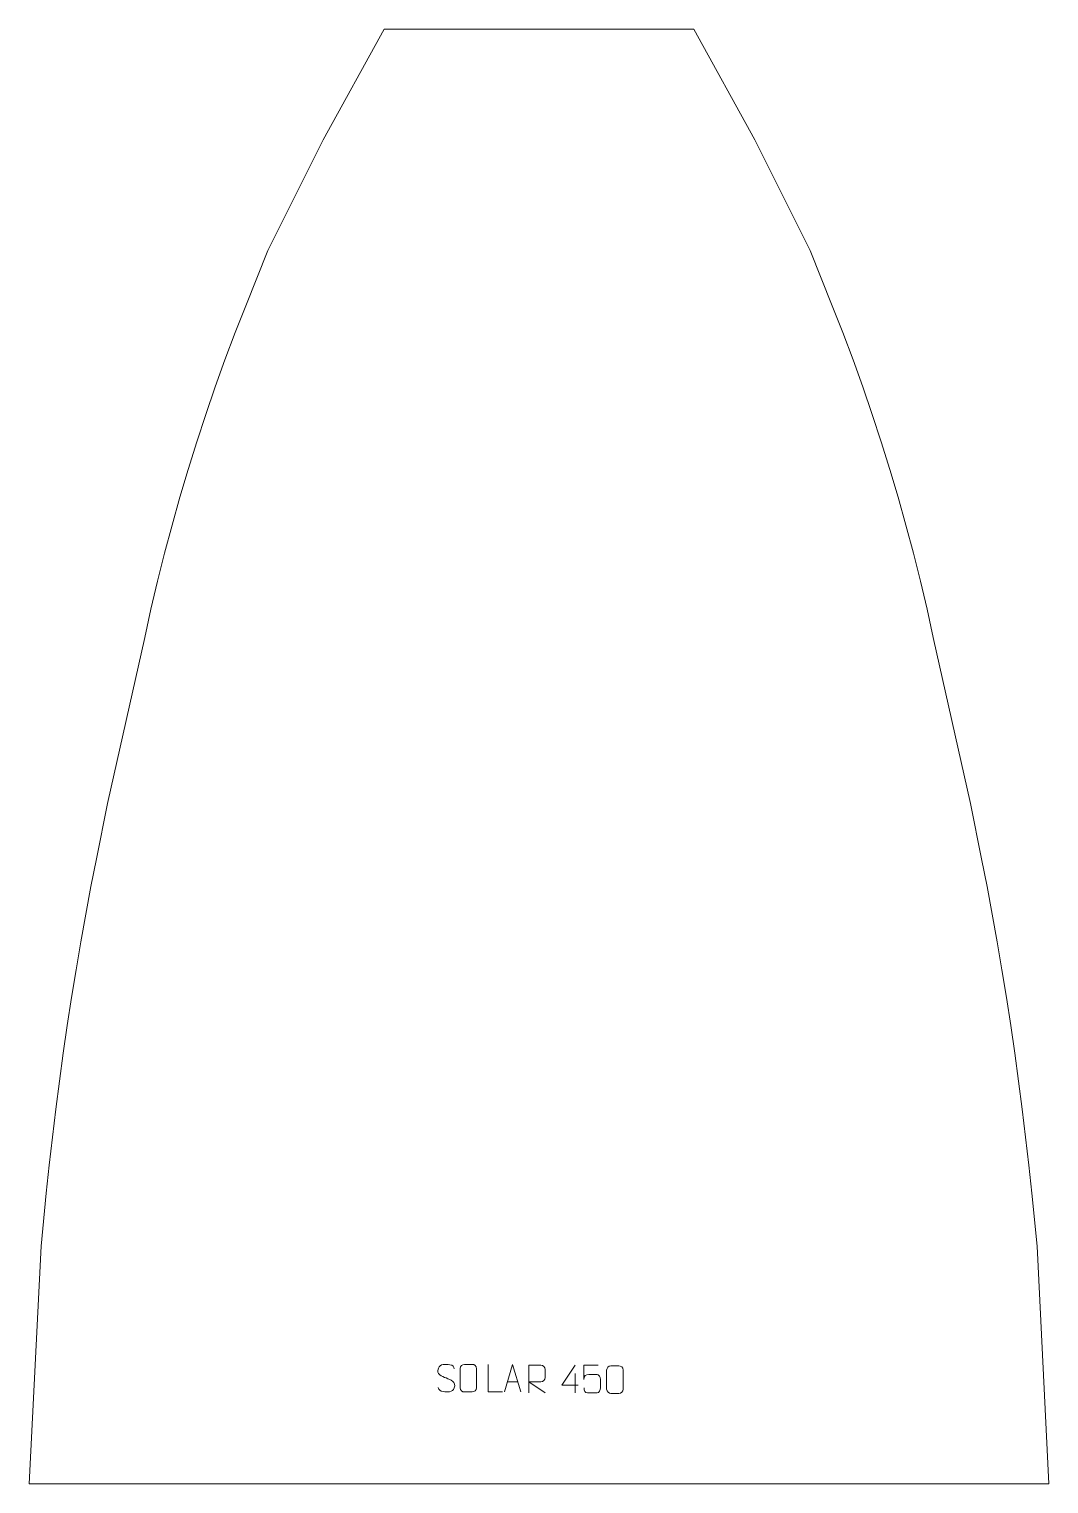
# Model space of a CAD drawing. Header units: millimetres. Extents: x -455 to 466, y 521 to 1836.
import ezdxf

# ---------------------------------------------------------------- set-up
doc = ezdxf.new("R2010")
doc.units = ezdxf.units.MM
doc.header["$MEASUREMENT"] = 0
doc.layers.add('layer 1', color=7, linetype='Continuous')

msp = doc.modelspace()

# ---------------------------------------------------------------- linework, layer by layer
at = {"layer": 'layer 1', "color": 242, "lineweight": 9}
msp.add_open_spline([(-134.4716, 1835.7292), (-134.4716, 1835.7292), (145.5262, 1835.7292), (145.5262, 1835.7292), (145.5262, 1835.7292), (145.5262, 1835.7292), (200.5266, 1735.7295), (200.5266, 1735.7295), (200.5266, 1735.7295), (200.5266, 1735.7295), (250.5273, 1635.7306), (250.5273, 1635.7306), (250.5273, 1635.7306), (250.5273, 1635.7306), (270.5279, 1585.7291), (270.5279, 1585.7291), (270.5279, 1585.7291), (270.5279, 1585.7291), (280.0705, 1561.3704), (280.0705, 1561.3704), (280.0705, 1561.3704), (280.0705, 1561.3704), (289.2667, 1536.8765), (289.2667, 1536.8765), (289.2667, 1536.8765), (289.2667, 1536.8765), (298.1157, 1512.2554), (298.1157, 1512.2554), (298.1157, 1512.2554), (298.1157, 1512.2554), (306.6142, 1487.5135), (306.6142, 1487.5135), (306.6142, 1487.5135), (306.6142, 1487.5135), (314.7567, 1462.65), (314.7567, 1462.65), (314.7567, 1462.65), (314.7567, 1462.65), (322.5472, 1437.6761), (322.5472, 1437.6761), (322.5472, 1437.6761), (322.5472, 1437.6761), (329.9848, 1412.5925), (329.9848, 1412.5925), (329.9848, 1412.5925), (329.9848, 1412.5925), (337.0631, 1387.4042), (337.0631, 1387.4042), (337.0631, 1387.4042), (337.0631, 1387.4042), (343.7807, 1362.1198), (343.7807, 1362.1198), (343.7807, 1362.1198), (343.7807, 1362.1198), (350.143, 1336.7426), (350.143, 1336.7426), (350.143, 1336.7426), (350.143, 1336.7426), (356.1412, 1311.2775), (356.1412, 1311.2775), (356.1412, 1311.2775), (356.1412, 1311.2775), (361.7778, 1285.7307), (361.7778, 1285.7307), (361.7778, 1285.7307), (361.7778, 1285.7307), (395.5263, 1135.7302), (395.5263, 1135.7302), (395.5263, 1135.7302), (395.5263, 1135.7302), (405.5266, 1085.732), (405.5266, 1085.732), (405.5266, 1085.732), (405.5266, 1085.732), (410.4208, 1060.73), (410.4208, 1060.73), (410.4208, 1060.73), (410.4208, 1060.73), (415.1117, 1035.6913), (415.1117, 1035.6913), (415.1117, 1035.6913), (415.1117, 1035.6913), (419.597, 1010.6158), (419.597, 1010.6158), (419.597, 1010.6158), (419.597, 1010.6158), (423.8814, 985.501), (423.8814, 985.501), (423.8814, 985.501), (423.8814, 985.501), (427.9571, 960.3551), (427.9571, 960.3551), (427.9571, 960.3551), (427.9571, 960.3551), (431.8295, 935.1779), (431.8295, 935.1779), (431.8295, 935.1779), (431.8295, 935.1779), (435.4963, 909.9671), (435.4963, 909.9671), (435.4963, 909.9671), (435.4963, 909.9671), (438.9599, 884.7308), (438.9599, 884.7308), (438.9599, 884.7308), (438.9599, 884.7308), (442.2138, 859.464), (442.2138, 859.464), (442.2138, 859.464), (442.2138, 859.464), (445.2654, 834.174), (445.2654, 834.174), (445.2654, 834.174), (445.2654, 834.174), (448.1105, 808.8585), (448.1105, 808.8585), (448.1105, 808.8585), (448.1105, 808.8585), (450.7492, 783.5205), (450.7492, 783.5205), (450.7492, 783.5205), (450.7492, 783.5205), (455.5281, 735.7297), (455.5281, 735.7297), (455.5281, 735.7297), (455.5281, 735.7297), (466.2757, 520.7318), (466.2757, 520.7318), (466.2757, 520.7318), (466.2757, 520.7318), (-455.2211, 520.7318), (-455.2211, 520.7318), (-455.2211, 520.7318), (-455.2211, 520.7318), (-444.4727, 735.7297), (-444.4727, 735.7297), (-444.4727, 735.7297), (-444.4727, 735.7297), (-439.6914, 783.5205), (-439.6914, 783.5205), (-439.6914, 783.5205), (-439.6914, 783.5205), (-437.0551, 808.8585), (-437.0551, 808.8585), (-437.0551, 808.8585), (-437.0551, 808.8585), (-434.21, 834.174), (-434.21, 834.174), (-434.21, 834.174), (-434.21, 834.174), (-431.1592, 859.464), (-431.1592, 859.464), (-431.1592, 859.464), (-431.1592, 859.464), (-427.9045, 884.7308), (-427.9045, 884.7308), (-427.9045, 884.7308), (-427.9045, 884.7308), (-424.4409, 909.9671), (-424.4409, 909.9671), (-424.4409, 909.9671), (-424.4409, 909.9671), (-420.7749, 935.1779), (-420.7749, 935.1779), (-420.7749, 935.1779), (-420.7749, 935.1779), (-416.9025, 960.3551), (-416.9025, 960.3551), (-416.9025, 960.3551), (-416.9025, 960.3551), (-412.8236, 985.501), (-412.8236, 985.501), (-412.8236, 985.501), (-412.8236, 985.501), (-408.5416, 1010.6158), (-408.5416, 1010.6158), (-408.5416, 1010.6158), (-408.5416, 1010.6158), (-404.0571, 1035.6913), (-404.0571, 1035.6913), (-404.0571, 1035.6913), (-404.0571, 1035.6913), (-399.3662, 1060.73), (-399.3662, 1060.73), (-399.3662, 1060.73), (-399.3662, 1060.73), (-394.472, 1085.732), (-394.472, 1085.732), (-394.472, 1085.732), (-394.472, 1085.732), (-384.4717, 1135.7302), (-384.4717, 1135.7302), (-384.4717, 1135.7302), (-384.4717, 1135.7302), (-350.7192, 1285.7307), (-350.7192, 1285.7307), (-350.7192, 1285.7307), (-350.7192, 1285.7307), (-345.0858, 1311.2775), (-345.0858, 1311.2775), (-345.0858, 1311.2775), (-345.0858, 1311.2775), (-339.0852, 1336.7426), (-339.0852, 1336.7426), (-339.0852, 1336.7426), (-339.0852, 1336.7426), (-332.7261, 1362.1198), (-332.7261, 1362.1198), (-332.7261, 1362.1198), (-332.7261, 1362.1198), (-326.0053, 1387.4042), (-326.0053, 1387.4042), (-326.0053, 1387.4042), (-326.0053, 1387.4042), (-318.9294, 1412.5925), (-318.9294, 1412.5925), (-318.9294, 1412.5925), (-318.9294, 1412.5925), (-311.4918, 1437.6761), (-311.4918, 1437.6761), (-311.4918, 1437.6761), (-311.4918, 1437.6761), (-303.7021, 1462.65), (-303.7021, 1462.65), (-303.7021, 1462.65), (-303.7021, 1462.65), (-295.5588, 1487.5135), (-295.5588, 1487.5135), (-295.5588, 1487.5135), (-295.5588, 1487.5135), (-287.0603, 1512.2554), (-287.0603, 1512.2554), (-287.0603, 1512.2554), (-287.0603, 1512.2554), (-278.2113, 1536.8765), (-278.2113, 1536.8765), (-278.2113, 1536.8765), (-278.2113, 1536.8765), (-269.0159, 1561.3704), (-269.0159, 1561.3704), (-269.0159, 1561.3704), (-269.0159, 1561.3704), (-259.4725, 1585.7291), (-259.4725, 1585.7291), (-259.4725, 1585.7291), (-259.4725, 1585.7291), (-239.4727, 1635.7306), (-239.4727, 1635.7306), (-239.4727, 1635.7306), (-239.4727, 1635.7306), (-189.4712, 1735.7295), (-189.4712, 1735.7295), (-189.4712, 1735.7295), (-189.4712, 1735.7295), (-134.4716, 1835.7292), (-134.4716, 1835.7292)], degree=3, knots=[0, 0, 0, 0, 0.015384615, 0.015384615, 0.015384615, 0.015384615, 0.030769231, 0.030769231, 0.030769231, 0.030769231, 0.046153846, 0.046153846, 0.046153846, 0.046153846, 0.061538462, 0.061538462, 0.061538462, 0.061538462, 0.076923077, 0.076923077, 0.076923077, 0.076923077, 0.092307692, 0.092307692, 0.092307692, 0.092307692, 0.107692308, 0.107692308, 0.107692308, 0.107692308, 0.123076923, 0.123076923, 0.123076923, 0.123076923, 0.138461538, 0.138461538, 0.138461538, 0.138461538, 0.153846154, 0.153846154, 0.153846154, 0.153846154, 0.169230769, 0.169230769, 0.169230769, 0.169230769, 0.184615385, 0.184615385, 0.184615385, 0.184615385, 0.2, 0.2, 0.2, 0.2, 0.215384615, 0.215384615, 0.215384615, 0.215384615, 0.230769231, 0.230769231, 0.230769231, 0.230769231, 0.246153846, 0.246153846, 0.246153846, 0.246153846, 0.261538462, 0.261538462, 0.261538462, 0.261538462, 0.276923077, 0.276923077, 0.276923077, 0.276923077, 0.292307692, 0.292307692, 0.292307692, 0.292307692, 0.307692308, 0.307692308, 0.307692308, 0.307692308, 0.323076923, 0.323076923, 0.323076923, 0.323076923, 0.338461538, 0.338461538, 0.338461538, 0.338461538, 0.353846154, 0.353846154, 0.353846154, 0.353846154, 0.369230769, 0.369230769, 0.369230769, 0.369230769, 0.384615385, 0.384615385, 0.384615385, 0.384615385, 0.4, 0.4, 0.4, 0.4, 0.415384615, 0.415384615, 0.415384615, 0.415384615, 0.430769231, 0.430769231, 0.430769231, 0.430769231, 0.446153846, 0.446153846, 0.446153846, 0.446153846, 0.461538462, 0.461538462, 0.461538462, 0.461538462, 0.476923077, 0.476923077, 0.476923077, 0.476923077, 0.492307692, 0.492307692, 0.492307692, 0.492307692, 0.507692308, 0.507692308, 0.507692308, 0.507692308, 0.523076923, 0.523076923, 0.523076923, 0.523076923, 0.538461538, 0.538461538, 0.538461538, 0.538461538, 0.553846154, 0.553846154, 0.553846154, 0.553846154, 0.569230769, 0.569230769, 0.569230769, 0.569230769, 0.584615385, 0.584615385, 0.584615385, 0.584615385, 0.6, 0.6, 0.6, 0.6, 0.615384615, 0.615384615, 0.615384615, 0.615384615, 0.630769231, 0.630769231, 0.630769231, 0.630769231, 0.646153846, 0.646153846, 0.646153846, 0.646153846, 0.661538462, 0.661538462, 0.661538462, 0.661538462, 0.676923077, 0.676923077, 0.676923077, 0.676923077, 0.692307692, 0.692307692, 0.692307692, 0.692307692, 0.707692308, 0.707692308, 0.707692308, 0.707692308, 0.723076923, 0.723076923, 0.723076923, 0.723076923, 0.738461538, 0.738461538, 0.738461538, 0.738461538, 0.753846154, 0.753846154, 0.753846154, 0.753846154, 0.769230769, 0.769230769, 0.769230769, 0.769230769, 0.784615385, 0.784615385, 0.784615385, 0.784615385, 0.8, 0.8, 0.8, 0.8, 0.815384615, 0.815384615, 0.815384615, 0.815384615, 0.830769231, 0.830769231, 0.830769231, 0.830769231, 0.846153846, 0.846153846, 0.846153846, 0.846153846, 0.861538462, 0.861538462, 0.861538462, 0.861538462, 0.876923077, 0.876923077, 0.876923077, 0.876923077, 0.892307692, 0.892307692, 0.892307692, 0.892307692, 0.907692308, 0.907692308, 0.907692308, 0.907692308, 0.923076923, 0.923076923, 0.923076923, 0.923076923, 0.938461538, 0.938461538, 0.938461538, 0.938461538, 0.953846154, 0.953846154, 0.953846154, 0.953846154, 0.969230769, 0.969230769, 0.969230769, 0.969230769, 1, 1, 1, 1], dxfattribs=at)
at = {"layer": 'layer 1', "color": 250, "lineweight": 9}
for points, knots in [([(-78.265, 616.4817), (-82.5133, 617.9521), (-87.4214, 619.7479), (-85.4163, 625.2682), (-85.4163, 625.2682), (-83.9128, 629.4081), (-78.6992, 629.0196), (-75.0956, 628.4185), (-75.0956, 628.4185), (-72.235, 627.9413), (-71.3703, 626.7281), (-71.0597, 624.644)], [0, 0, 0, 0, 0.25, 0.25, 0.25, 0.25, 0.5, 0.5, 0.5, 0.5, 1, 1, 1, 1]), ([(-61.79, 628.7843), (-59.4643, 628.7843), (-57.1382, 628.7843), (-54.8121, 628.7843), (-54.8121, 628.7843), (-52.8655, 628.8199), (-50.8741, 627.3283), (-50.8474, 624.8907), (-50.8474, 624.8907), (-50.8478, 619.1438), (-50.8478, 613.3965), (-50.8474, 607.6488), (-50.8474, 607.6488), (-50.9872, 605.3254), (-52.6644, 603.8458), (-54.8121, 603.835), (-54.8121, 603.835), (-57.144, 603.8354), (-59.4759, 603.8354), (-61.8074, 603.835), (-61.8074, 603.835), (-63.7324, 603.7296), (-65.7045, 605.6141), (-65.6933, 607.6314), (-65.6933, 607.6314), (-65.693, 613.4015), (-65.693, 619.1712), (-65.6933, 624.9405), (-65.6933, 624.9405), (-65.6891, 627.0786), (-63.9424, 628.7978), (-61.79, 628.7843)], [0, 0, 0, 0, 0.111111111, 0.111111111, 0.111111111, 0.111111111, 0.222222222, 0.222222222, 0.222222222, 0.222222222, 0.333333333, 0.333333333, 0.333333333, 0.333333333, 0.444444444, 0.444444444, 0.444444444, 0.444444444, 0.555555556, 0.555555556, 0.555555556, 0.555555556, 0.666666667, 0.666666667, 0.666666667, 0.666666667, 0.777777778, 0.777777778, 0.777777778, 0.777777778, 1, 1, 1, 1]), ([(-27.3213, 603.831), (-27.3213, 603.831), (-40.2704, 603.831), (-40.2704, 603.831), (-40.2704, 603.831), (-40.2704, 603.831), (-40.2704, 628.7846), (-40.2704, 628.7846)], [0, 0, 0, 0, 0.333333333, 0.333333333, 0.333333333, 0.333333333, 1, 1, 1, 1]), ([(-25.7409, 603.8311), (-25.7409, 603.8311), (-18.3699, 628.7846), (-18.3699, 628.7846), (-18.3699, 628.7846), (-18.3699, 628.7846), (-10.8, 603.8311), (-10.8, 603.8311)], [0, 0, 0, 0, 0.333333333, 0.333333333, 0.333333333, 0.333333333, 1, 1, 1, 1]), ([(-3.6882, 602.9884), (-3.6882, 602.9884), (-3.6882, 627.9419), (-3.6882, 627.9419), (-3.6882, 627.9419), (-0.0934, 627.9419), (3.5021, 627.9419), (7.0973, 627.9419), (7.0973, 627.9419), (9.4226, 627.9042), (10.9799, 626.4142), (10.9758, 624.0478), (10.9758, 624.0478), (10.9754, 622.0123), (10.9754, 618.9529), (10.9758, 616.9169), (10.9758, 616.9169), (10.9693, 615.0414), (9.157, 613.0996), (7.1475, 613.0805), (7.1475, 613.0805), (7.1475, 613.0805), (-3.6882, 613.0805), (-3.6882, 613.0805), (-3.6882, 613.0805), (-3.6882, 613.0805), (10.9665, 602.9884), (10.9665, 602.9884)], [0, 0, 0, 0, 0.125, 0.125, 0.125, 0.125, 0.25, 0.25, 0.25, 0.25, 0.375, 0.375, 0.375, 0.375, 0.5, 0.5, 0.5, 0.5, 0.625, 0.625, 0.625, 0.625, 0.75, 0.75, 0.75, 0.75, 1, 1, 1, 1]), ([(41.0547, 609.8817), (41.0547, 609.8817), (26.233, 609.8817), (26.233, 609.8817), (26.233, 609.8817), (26.233, 609.8817), (38.1106, 627.9522), (38.1106, 627.9522)], [0, 0, 0, 0, 0.333333333, 0.333333333, 0.333333333, 0.333333333, 1, 1, 1, 1]), ([(59.0379, 627.9199), (59.0379, 627.9199), (46.1862, 627.9199), (46.1862, 627.9199), (46.1862, 627.9199), (46.1865, 623.6893), (46.1865, 619.4584), (46.1862, 615.2272), (46.1862, 615.2272), (46.1859, 618.5373), (47.8169, 619.6091), (50.6289, 619.6696), (50.6289, 619.6696), (53.0685, 619.6699), (55.508, 619.6699), (57.9472, 619.6696), (57.9472, 619.6696), (59.597, 619.6764), (61.0719, 617.2959), (61.1004, 615.2272), (61.1004, 615.2272), (61.1001, 612.6399), (61.1001, 610.0523), (61.1004, 607.4646), (61.1004, 607.4646), (61.1466, 605.5052), (59.6472, 603.0689), (58.0213, 603.0104), (58.0213, 603.0104), (56.0648, 603.0107), (51.1698, 603.0107), (49.2128, 603.0104), (49.2128, 603.0104), (47.3673, 603.0016), (46.2602, 604.9664), (46.2394, 607.5175)], [0, 0, 0, 0, 0.1, 0.1, 0.1, 0.1, 0.2, 0.2, 0.2, 0.2, 0.3, 0.3, 0.3, 0.3, 0.4, 0.4, 0.4, 0.4, 0.5, 0.5, 0.5, 0.5, 0.6, 0.6, 0.6, 0.6, 0.7, 0.7, 0.7, 0.7, 0.8, 0.8, 0.8, 0.8, 1, 1, 1, 1]), ([(70.5676, 627.4889), (72.8933, 627.4889), (75.2194, 627.4889), (77.5455, 627.4889), (77.5455, 627.4889), (79.4921, 627.5245), (81.4835, 626.0329), (81.5102, 623.5953), (81.5102, 623.5953), (81.5098, 617.8484), (81.5098, 612.1011), (81.5102, 606.3534), (81.5102, 606.3534), (81.3704, 604.03), (79.6932, 602.5504), (77.5455, 602.5396), (77.5455, 602.5396), (75.2136, 602.54), (72.8817, 602.54), (70.5502, 602.5396), (70.5502, 602.5396), (68.6252, 602.4342), (66.6531, 604.3187), (66.6643, 606.336), (66.6643, 606.336), (66.6646, 612.1061), (66.6646, 617.8758), (66.6643, 623.6451), (66.6643, 623.6451), (66.6685, 625.7832), (68.4152, 627.5024), (70.5676, 627.4889)], [0, 0, 0, 0, 0.111111111, 0.111111111, 0.111111111, 0.111111111, 0.222222222, 0.222222222, 0.222222222, 0.222222222, 0.333333333, 0.333333333, 0.333333333, 0.333333333, 0.444444444, 0.444444444, 0.444444444, 0.444444444, 0.555555556, 0.555555556, 0.555555556, 0.555555556, 0.666666667, 0.666666667, 0.666666667, 0.666666667, 0.777777778, 0.777777778, 0.777777778, 0.777777778, 1, 1, 1, 1]), ([(-78.265, 616.4816), (-74.2464, 614.8349), (-69.2169, 612.9466), (-71.0509, 607.5863), (-71.0509, 607.5863), (-72.5107, 603.3199), (-77.4215, 603.5766), (-81.1476, 604.1313), (-81.1476, 604.1313), (-83.8976, 604.5411), (-85.1185, 605.7546), (-85.4965, 607.8668)], [0, 0, 0, 0, 0.25, 0.25, 0.25, 0.25, 0.5, 0.5, 0.5, 0.5, 1, 1, 1, 1])]:
    msp.add_open_spline(points, degree=3, knots=knots, dxfattribs=at)
for points in [[(38.1106, 620.6428), (38.1106, 620.6428), (38.1106, 602.9781), (38.1106, 602.9781)], [(-23.0183, 613.0805), (-23.0183, 613.0805), (-13.5226, 613.0805), (-13.5226, 613.0805)]]:
    msp.add_open_spline(points, degree=3, dxfattribs=at)

doc.saveas('drawing.dxf')
